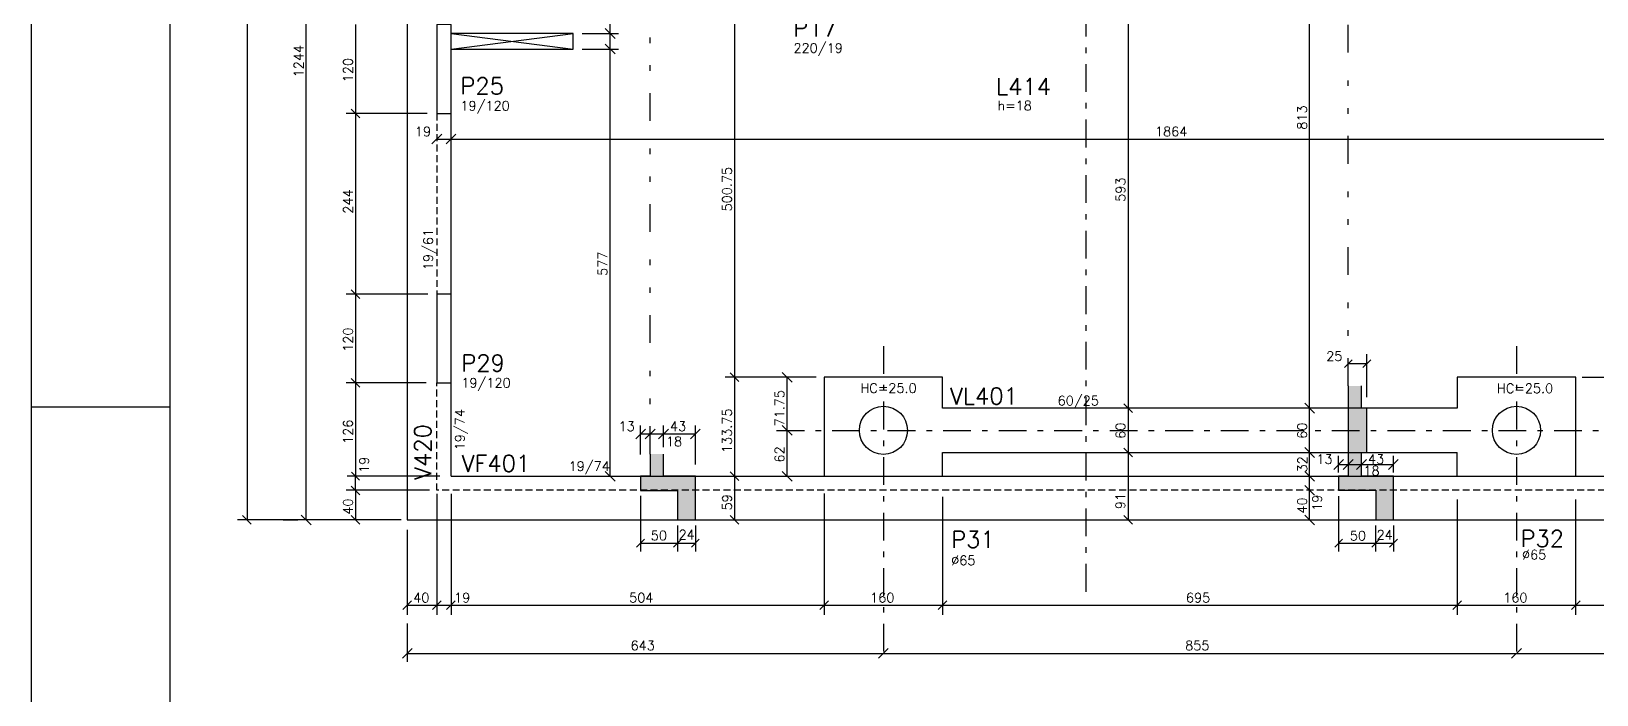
# Model space of a CAD drawing. Extents: x 39030 to 46920, y 0 to 4455.
# Drawn here: x 39030 to 41144, y 1839 to 2735 of the extents above; entities that cross this region are included whole.
import ezdxf

# ---------------------------------------------------------------- set-up
doc = ezdxf.new("R2010")
doc.units = 0
doc.header["$LTSCALE"] = 75
doc.header["$MEASUREMENT"] = 0
for name, pattern in [('ESTILO_TQS_0003', [1, 0.5, -0.2, 0.1, -0.2]), ('ESTILO_TQS_0004', [2, 0.5, -0.4, 0.1, -0.4, 0.1, -0.5]), ('HIDDEN2', [0.1875, 0.125, -0.0625])]:
    doc.linetypes.add(name, pattern=pattern)
doc.layers.get('0').update_dxf_attribs({"color": 3, "linetype": 'CONTINUOUS'})
for name, color, linetype in [('1', 3, 'CONTINUOUS'), ('204', 1, 'ESTILO_TQS_0003'), ('205', 1, 'ESTILO_TQS_0004'), ('210', 3, 'HIDDEN2'), ('212', 3, 'CONTINUOUS'), ('213', 3, 'CONTINUOUS'), ('216', 3, 'CONTINUOUS'), ('220', 5, 'CONTINUOUS'), ('222', 6, 'CONTINUOUS'), ('226', 4, 'CONTINUOUS'), ('230', 3, 'CONTINUOUS'), ('233', 6, 'CONTINUOUS'), ('249', 1, 'CONTINUOUS'), ('250', 1, 'CONTINUOUS'), ('253', 253, 'CONTINUOUS')]:
    doc.layers.add(name, color=color, linetype=linetype)
doc.styles.get("Standard").update_dxf_attribs({"font": 'ROMANS.SHX'})

msp = doc.modelspace()

# ---------------------------------------------------------------- linework, layer by layer
for p, q in [((39030.1, 0), (39030.1, 4455)), ((39030.1, 2227.5), (39217.6, 2227.5))]:
    msp.add_line(p, q)
at = {"layer": '1'}
for p, q in [((39596.9, 2379.9), (39596.9, 2623.9)), ((39596.9, 2133.9), (39596.9, 2259.9)), ((40955.9, 2225.9), (40260.9, 2225.9)), ((40260.9, 2165.9), (40955.9, 2165.9)), ((39596.9, 2133.9), (43709.9, 2133.9))]:
    msp.add_line(p, q, dxfattribs=at)
at = {"layer": '204'}
for p, q in [((40454.9, 1978), (40454.9, 4094.7)), ((40180.9, 2309.7), (40180.9, 1883.4)), ((41035.9, 2309.7), (41035.9, 1883.4)), ((40036.6, 2195.9), (43270.8, 2195.9))]:
    msp.add_line(p, q, dxfattribs=at)
at = {"layer": '205'}
for p, q in [((39865.9, 2163.9), (39865.9, 3348.9)), ((40808.7, 2256), (40808.7, 3008.9))]:
    msp.add_line(p, q, dxfattribs=at)
at = {"layer": '210'}
for p, q in [((39577.9, 2623.9), (39577.9, 2379.9)), ((39577.9, 2114.9), (39577.9, 2259.9)), ((43728.9, 2114.9), (39577.9, 2114.9))]:
    msp.add_line(p, q, dxfattribs=at)
at = {"layer": '216'}
for p, q in [((39818.5, 2725.2), (39805.2, 2738.5)), ((39818.5, 2704.2), (39805.2, 2717.5)), ((39462.1, 2629.7), (39473.8, 2618)), ((39571.2, 2582.7), (39584.5, 2595.9)), ((39590.2, 2582.7), (39603.5, 2595.9)), ((39462.1, 2385.7), (39473.8, 2374)), ((40814, 2291.2), (40803.4, 2280.6)), ((40839, 2291.2), (40828.4, 2280.6)), ((39462.1, 2265.7), (39473.8, 2254)), ((39974, 2273.4), (39985.6, 2261.8)), ((40057.5, 2261), (40044.2, 2274.2)), ((40505.5, 2231.7), (40517.2, 2220)), ((40763.1, 2219.2), (40749.9, 2232.5)), ((40057.5, 2189.2), (40044.2, 2202.5)), ((39846.3, 2184.5), (39859.5, 2197.7)), ((39859.3, 2184.5), (39872.5, 2197.7)), ((39877.3, 2184.5), (39890.5, 2197.7)), ((39920.3, 2184.5), (39933.5, 2197.7)), ((40505.5, 2171.7), (40517.2, 2160)), ((40763.1, 2159.2), (40749.9, 2172.5)), ((40789, 2143.2), (40802.3, 2156.5)), ((40802, 2143.2), (40815.3, 2156.5)), ((40820, 2143.2), (40833.3, 2156.5)), ((40863, 2143.2), (40876.3, 2156.5)), ((39473.2, 2128.6), (39462.6, 2139.2)), ((39818.5, 2127.2), (39805.2, 2140.5)), ((39974, 2139.7), (39985.6, 2128)), ((40057.5, 2127.2), (40044.2, 2140.5)), ((40763.1, 2127.2), (40749.9, 2140.5)), ((39462.1, 2120.7), (39473.8, 2109)), ((40763.1, 2108.2), (40749.9, 2121.5)), ((39315.5, 2080.7), (39327.2, 2069)), ((39407.9, 2068.2), (39394.7, 2081.5)), ((39462.1, 2080.7), (39473.8, 2069)), ((39974, 2080.7), (39985.6, 2069)), ((40505.5, 2080.7), (40517.2, 2069)), ((40763.1, 2068.2), (40749.9, 2081.5)), ((39847.6, 2038.3), (39858.2, 2048.9)), ((39897.6, 2038.3), (39908.2, 2048.9)), ((39921.6, 2038.3), (39932.2, 2048.9)), ((40790.4, 2038.1), (40801, 2048.7)), ((40840.4, 2038.1), (40851, 2048.7)), ((40864.4, 2038.1), (40875, 2048.7)), ((39532, 1953.8), (39543.7, 1965.5)), ((39572, 1953.8), (39583.7, 1965.5)), ((39591, 1953.8), (39602.7, 1965.5)), ((40095, 1953.8), (40106.7, 1965.5)), ((40255, 1953.8), (40266.7, 1965.5)), ((40950, 1953.8), (40961.7, 1965.5)), ((41110, 1953.8), (41121.7, 1965.5)), ((39531.2, 1888.1), (39544.5, 1901.3)), ((40174.2, 1888.1), (40187.5, 1901.3)), ((41029.2, 1888.1), (41042.5, 1901.3))]:
    msp.add_line(p, q, dxfattribs=at)
at = {"layer": '220'}
for p, q in [((40808.7, 2255.8), (40808.7, 2133.9)), ((40826.7, 2225.9), (40826.7, 2255.8)), ((40833.7, 2225.9), (40826.7, 2225.9)), ((40833.7, 2165.9), (40833.7, 2225.9)), ((39865.9, 2163.9), (39865.9, 2133.9)), ((39883.9, 2133.9), (39883.9, 2163.9)), ((40826.7, 2133.9), (40826.7, 2165.9)), ((40826.7, 2165.9), (40833.7, 2165.9)), ((39865.9, 2133.9), (39852.9, 2133.9)), ((39852.9, 2133.9), (39852.9, 2114.8)), ((39852.9, 2114.8), (39902.9, 2114.8)), ((39926.9, 2133.9), (39883.9, 2133.9)), ((39902.9, 2114.8), (39902.9, 2074.9)), ((39926.9, 2114.8), (39926.9, 2133.9)), ((39926.9, 2074.9), (39926.9, 2114.8)), ((39926.9, 2114.8), (39926.9, 2114.8)), ((40808.7, 2133.9), (40795.7, 2133.9)), ((40795.7, 2133.9), (40795.7, 2114.9)), ((40795.7, 2114.9), (40845.7, 2114.9)), ((40869.7, 2133.9), (40826.7, 2133.9)), ((40845.8, 2114.9), (40845.8, 2074.9)), ((40869.7, 2074.9), (40869.7, 2133.9)), ((39902.9, 2074.9), (39926.9, 2074.9)), ((40845.8, 2074.9), (40869.8, 2074.9))]:
    msp.add_line(p, q, dxfattribs=at)
at = {"layer": '222'}
msp.add_line((39217.6, 75), (39217.6, 4380), dxfattribs=at)
for points in [[(39577.9, 2623.9), (39596.9, 2623.9), (39596.9, 2743.9), (39577.9, 2743.9), (39577.9, 2623.9)], [(39577.9, 2259.9), (39596.9, 2259.9), (39596.9, 2379.9), (39577.9, 2379.9), (39577.9, 2259.9)]]:
    msp.add_lwpolyline(points, dxfattribs=at)
for centre in [(40180.9, 2195.9), (41035.9, 2195.9)]:
    msp.add_circle(centre, 32.5, dxfattribs=at)
at = {"layer": '230'}
for p, q in [((39537.9, 3840.9), (39537.9, 2074.9)), ((39761.9, 2731.9), (39596.9, 2731.9)), ((39761.9, 2710.9), (39761.9, 2731.9)), ((39596.9, 2710.9), (39761.9, 2710.9)), ((40260.9, 2267.6), (40100.9, 2267.6)), ((40100.9, 2267.6), (40100.9, 2133.7)), ((40260.9, 2225.9), (40260.9, 2267.6)), ((41115.9, 2267.6), (40955.9, 2267.6)), ((40955.9, 2267.6), (40955.9, 2225.9)), ((41115.9, 2133.7), (41115.9, 2267.6)), ((40260.9, 2133.7), (40260.9, 2165.9)), ((40955.9, 2133.7), (40955.9, 2165.9)), ((39537.9, 2074.9), (43768.9, 2074.9))]:
    msp.add_line(p, q, dxfattribs=at)
at = {"layer": '249'}
for p, q in [((39596.9, 2731.9), (39761.9, 2710.9)), ((39596.9, 2710.9), (39761.9, 2731.9))]:
    msp.add_line(p, q, dxfattribs=at)
at = {"layer": '250'}
for p, q in [((39321.4, 3840.9), (39321.4, 2074.9)), ((39401.3, 2074.9), (39401.3, 3318.9)), ((39811.9, 2731.9), (39811.9, 3065.9)), ((40756.5, 2226.1), (40756.5, 3038.9)), ((40511.4, 2818.9), (40511.4, 2225.9)), ((39979.8, 2768.4), (39979.8, 2267.8)), ((39467.9, 2743.9), (39467.9, 2623.9)), ((39773.9, 2731.9), (39823.1, 2731.9)), ((39811.9, 2710.9), (39811.9, 2731.9)), ((39773.9, 2710.9), (39823.1, 2710.9)), ((39811.9, 2133.9), (39811.9, 2710.9)), ((39564.9, 2623.9), (39455.2, 2623.9)), ((39467.9, 2623.9), (39467.9, 2379.9)), ((39577.9, 2589.3), (39596.9, 2589.3)), ((39596.9, 2589.3), (41460.9, 2589.3)), ((39565.6, 2379.9), (39455.2, 2379.9)), ((39467.9, 2379.9), (39467.9, 2259.9)), ((40833.7, 2285.9), (40808.7, 2285.9)), ((40833.7, 2240.9), (40833.7, 2298.7)), ((40090.1, 2267.6), (39967.1, 2267.6)), ((39979.8, 2267.6), (39979.8, 2133.9)), ((40050.9, 2195.9), (40050.9, 2267.6)), ((41124.6, 2267.6), (41328.1, 2267.6)), ((39563.4, 2259.9), (39455.2, 2259.9)), ((39467.9, 2259.9), (39467.9, 2134.9)), ((40511.4, 2225.9), (40511.4, 2165.9)), ((40756.5, 2165.9), (40756.5, 2225.9)), ((39852.9, 2163.1), (39852.9, 2202.4)), ((39883.9, 2173.2), (39883.9, 2202.4)), ((39926.9, 2149.9), (39926.9, 2202.4)), ((39852.9, 2191.1), (39865.9, 2191.1)), ((39865.9, 2191.1), (39883.9, 2191.1)), ((39883.9, 2191.1), (39926.9, 2191.1)), ((40050.9, 2133.9), (40050.9, 2195.9)), ((40511.4, 2165.9), (40511.4, 2074.9)), ((40756.5, 2133.9), (40756.5, 2165.9)), ((40795.7, 2138.9), (40795.7, 2161.4)), ((40869.7, 2138.9), (40869.7, 2161.4)), ((40795.7, 2149.9), (40808.7, 2149.9)), ((40808.7, 2149.9), (40826.7, 2149.9)), ((40826.7, 2149.9), (40869.7, 2149.9)), ((39568, 2114.9), (39455.2, 2114.9)), ((39581.9, 2133.9), (39456.7, 2133.9)), ((39467.9, 2114.8), (39467.9, 2134.8)), ((39467.9, 2114.9), (39467.9, 2074.9)), ((39979.8, 2133.9), (39979.8, 2074.9)), ((40050.9, 2133.9), (40050.9, 2133.9)), ((40756.5, 2114.9), (40756.5, 2133.9)), ((40756.5, 2074.9), (40756.5, 2114.9)), ((39577.9, 2110.1), (39577.9, 1946.9)), ((39596.9, 2110.1), (39596.9, 1946.9)), ((39852.9, 2107.3), (39852.9, 2032.4)), ((40100.9, 2110.7), (40100.9, 1946.9)), ((40260.9, 2106.1), (40260.9, 1946.9)), ((40795.7, 2107.1), (40795.7, 2032.2)), ((40955.9, 2102.4), (40955.9, 1946.9)), ((41115.9, 1946.9), (41115.9, 2102.4)), ((39529.4, 2074.9), (39308.6, 2074.9)), ((39370.2, 2074.9), (39390.1, 2074.9)), ((39596.9, 2072.6), (39596.9, 1946.9)), ((39537.9, 2061.4), (39537.9, 1946.9)), ((39902.9, 2067.5), (39902.9, 2032.4)), ((39926.9, 2067.5), (39926.9, 2032.4)), ((40845.7, 2067.3), (40845.7, 2032.2)), ((40869.7, 2067.3), (40869.7, 2032.2)), ((39852.9, 2043.6), (39902.9, 2043.6)), ((39902.9, 2043.6), (39926.9, 2043.6)), ((40795.7, 2043.4), (40845.7, 2043.4)), ((40845.7, 2043.4), (40869.7, 2043.4)), ((39537.9, 1959.7), (39577.9, 1959.7)), ((39577.9, 1959.7), (39596.9, 1959.7)), ((39596.9, 1959.7), (40100.9, 1959.7)), ((40100.9, 1959.7), (40260.9, 1959.7)), ((40260.9, 1959.7), (40955.9, 1959.7)), ((40955.9, 1959.7), (41115.9, 1959.7)), ((41115.9, 1959.7), (41643.9, 1959.7)), ((39537.9, 1934.9), (39537.9, 1883.4)), ((39537.9, 1894.7), (40180.9, 1894.7)), ((40180.9, 1894.7), (41035.9, 1894.7)), ((41035.9, 1894.7), (41653.4, 1894.7))]:
    msp.add_line(p, q, dxfattribs=at)
at = {"layer": '253'}
for points in [[(40808.7, 2133.9), (40826.7, 2133.9), (40826.7, 2255.8)], [(40808.7, 2133.9), (40826.7, 2255.8), (40808.7, 2255.8)], [(40826.7, 2225.9), (40826.7, 2255.8), (40826.7, 2133.9)], [(40826.7, 2225.9), (40826.7, 2133.9), (40826.7, 2165.9)], [(40826.7, 2225.9), (40826.7, 2165.9), (40833.7, 2165.9)], [(40826.7, 2225.9), (40833.7, 2165.9), (40833.7, 2225.9)], [(39883.9, 2163.9), (39865.9, 2163.9), (39883.9, 2133.9)], [(39865.9, 2163.9), (39865.9, 2133.9), (39883.9, 2133.9)], [(39865.9, 2133.9), (39852.9, 2133.9), (39902.9, 2114.8)], [(39902.9, 2114.8), (39852.9, 2133.9), (39852.9, 2114.8)], [(39883.9, 2133.9), (39865.9, 2133.9), (39902.9, 2114.8)], [(39883.9, 2133.9), (39902.9, 2114.8), (39926.9, 2133.9)], [(39902.9, 2114.8), (39926.9, 2074.9), (39926.9, 2133.9)], [(39902.9, 2114.8), (39902.9, 2074.9), (39926.9, 2074.9)], [(39926.9, 2133.9), (39926.9, 2114.8), (39926.9, 2074.9)], [(39926.9, 2133.9), (39926.9, 2114.8), (39926.9, 2114.8)], [(40808.7, 2133.9), (40795.7, 2133.9), (40845.7, 2114.9)], [(40845.7, 2114.9), (40795.7, 2133.9), (40795.7, 2114.9)], [(40808.7, 2133.9), (40845.7, 2114.9), (40826.7, 2133.9)], [(40869.7, 2133.9), (40826.7, 2133.9), (40845.7, 2114.9)], [(40869.7, 2133.9), (40845.7, 2114.9), (40869.7, 2074.9)], [(40869.7, 2074.9), (40845.7, 2114.9), (40845.7, 2074.9)], [(40869.7, 2133.9), (40869.7, 2074.9), (40869.7, 2114.7)], [(40869.7, 2133.9), (40869.7, 2114.7), (40869.7, 2114.7)]]:
    msp.add_solid(points, dxfattribs=at)

# ---------------------------------------------------------------- texts
at = {"layer": '212'}
for s, p in [('19/61', (39572.4, 2412.2)), ('19/74', (39615.3, 2168.9))]:
    msp.add_text(s, height=12.75, rotation=90, dxfattribs=at).set_placement(p)
for s, p in [('60/25', (40416.2, 2229.6)), ('19/74', (39755.7, 2141))]:
    msp.add_text(s, height=12.75, dxfattribs=at).set_placement(p)
at = {"layer": '213'}
for s, p in [('220/19', (40059.4, 2705.8)), ('19/120', (39609.6, 2627.9)), ('19/120', (39610.8, 2253.6)), ('%%c65', (41043.3, 2021.6)), ('%%c65', (40272.4, 2013.9))]:
    msp.add_text(s, height=12.75, dxfattribs=at).set_placement(p)
at = {"layer": '216'}
for s, p in [('1244', (39397.5, 2672.6)), ('120', (39464.1, 2666)), ('813', (40752.7, 2601.9)), ('500.75', (39976, 2491.5)), ('244', (39464.1, 2488.5)), ('593', (40507.5, 2504.5)), ('577', (39808, 2404.5)), ('120', (39464.1, 2302)), ('71.75', (40047, 2201.1)), ('133.75', (39976, 2165.3)), ('126', (39464.1, 2177.5)), ('60', (40507.5, 2184.4)), ('60', (40752.7, 2184.4)), ('19', (39485.9, 2138.3)), ('62', (40047, 2152.4)), ('32', (40753, 2139)), ('40', (39464.1, 2082)), ('59', (39976, 2087.8)), ('91', (40507.3, 2089.4)), ('40', (40752.7, 2083.4)), ('19', (40773.1, 2087.1))]:
    msp.add_text(s, height=12.75, rotation=90, dxfattribs=at).set_placement(p)
for s, p in [('h=18', (40334.9, 2628.1)), ('19', (39548.1, 2593.1)), ('1864', (40547.7, 2593.1)), ('25', (40778.9, 2289.7)), ('HC=25.0', (40149.8, 2246.6)), ('HC=25.0', (41009.5, 2246.3)), ('13', (39823.2, 2194.9)), ('43', (39892.7, 2194.9)), ('18', (39887.2, 2174.5)), ('13', (40765.6, 2150.7)), ('43', (40835.4, 2150.7)), ('18', (40829.1, 2135)), ('50', (39866.7, 2047.4)), ('24', (39904.3, 2048.6)), ('50', (40810.8, 2047.2)), ('24', (40847, 2048.4)), ('40', (39545.9, 1963.5)), ('19', (39601.1, 1963.5)), ('504', (39837.5, 1963.5)), ('160', (40163, 1963.5)), ('695', (40589.5, 1963.5)), ('160', (41018, 1963.5)), ('643', (39839.4, 1899)), ('855', (40588.4, 1899))]:
    msp.add_text(s, height=12.75, dxfattribs=at).set_placement(p)
at = {"layer": '220'}
for s, p in [('P17', (40059.4, 2727.7)), ('P25', (39609.6, 2649.8)), ('P29', (39610.8, 2275.5)), ('P31', (40272.4, 2037.3)), ('P32', (41041.3, 2038.5))]:
    msp.add_text(s, height=22.5, dxfattribs=at).set_placement(p)
at = {"layer": '226'}
msp.add_text('L414', height=22.5, dxfattribs=at).set_placement((40333, 2648.8))
at = {"layer": '233'}
for s, p in [('VL401', (40270.8, 2231)), ('VF401', (39611.3, 2140))]:
    msp.add_text(s, height=22.5, dxfattribs=at).set_placement(p)
msp.add_text('V420', height=22.5, rotation=90, dxfattribs=at).set_placement((39569.9, 2129))

doc.saveas('drawing.dxf')
